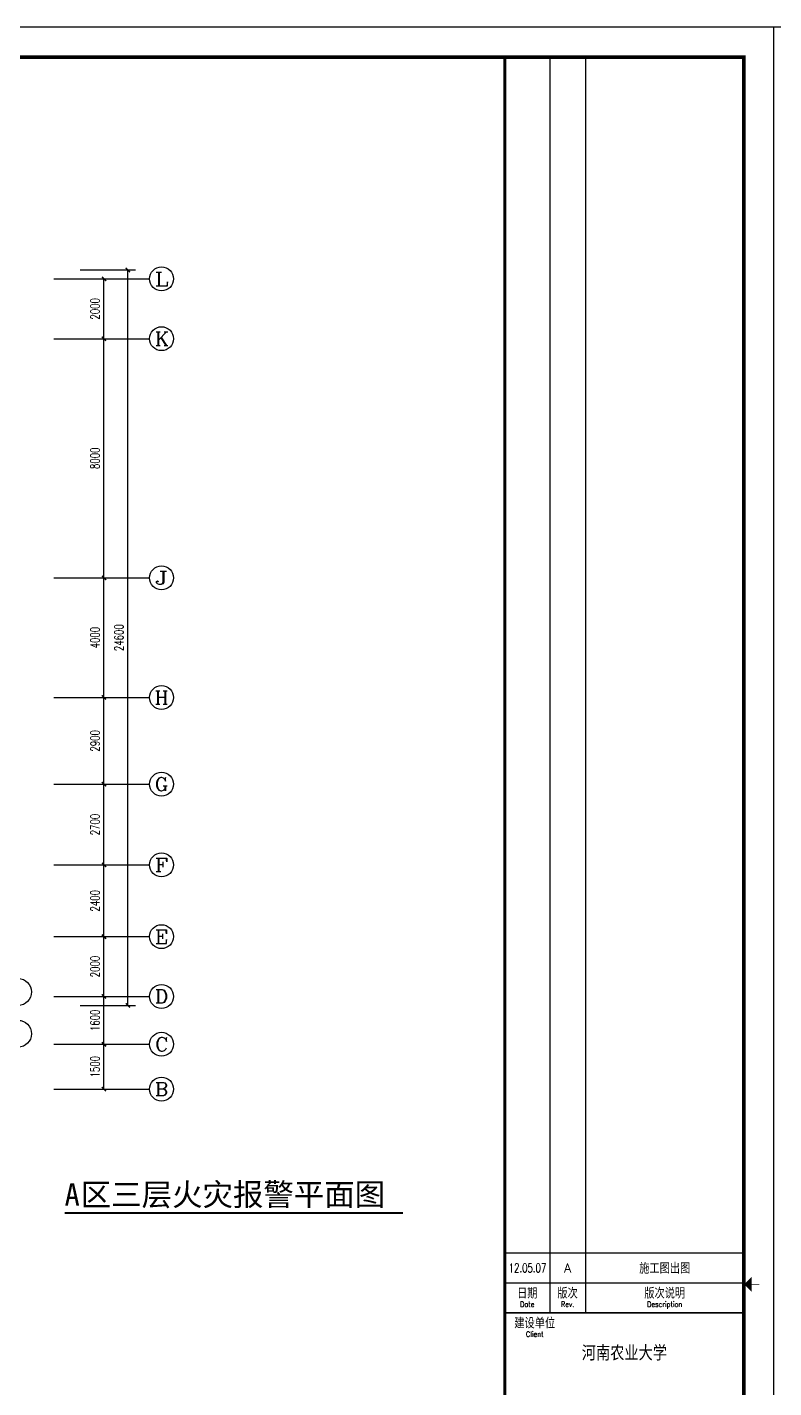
# Model space of a CAD drawing. Extents: x 190999 to 918899, y -200814 to 215286.
# Drawn here: x 284916 to 309899, y 26277 to 71786 of the extents above; entities that cross this region are included whole.
import ezdxf
from ezdxf.enums import TextEntityAlignment as Align

# ---------------------------------------------------------------- set-up
doc = ezdxf.new("R2010")
doc.units = 0
doc.header["$LTSCALE"] = 1000
doc.header["$MEASUREMENT"] = 0
doc.layers.get('Defpoints').update_dxf_attribs({"color": 1})
for name, color, linetype in [('A-外包装修', 250, 'Continuous'), ('AXIS', 3, 'Continuous'), ('AXIS_TEXT', 7, 'Continuous'), ('DIM_SYMB', 3, 'Continuous'), ('PUB_TEXT', 7, 'Continuous'), ('图框', 189, 'Continuous')]:
    doc.layers.add(name, color=color, linetype=linetype)
doc.styles.add('_TCH_AXIS', font='COMPLEX', dxfattribs={"bigfont": 'GBCBIG'})
doc.styles.add('COMPLEX', font='COMPLEX')
doc.styles.add('DIM_FONT', font='SIMPLEX', dxfattribs={"width": 0.7, "bigfont": 'GBCBIG'})
doc.styles.add('HT', font='simhei.ttf')
doc.styles.add('TKZ1_tjhts.shx', font='tjromant.shx', dxfattribs={"bigfont": 'tjhts.shx'})
doc.styles.add('TKZ2_tjkts.shx', font='tjromant.shx', dxfattribs={"bigfont": 'tjkts.shx'})
doc.dimstyles.new('DIMN', dxfattribs={"dimtxt": 300, "dimasz": 100, "dimexe": 250, "dimexo": 300, "dimgap": 150, "dimtad": 1, "dimdec": 0, "dimzin": 0, "dimdsep": 46, "dimtxsty": 'DIM_FONT', "dimblk": 'ARCHTICK', "dimcen": 0.09, "dimclrt": 7, "dimazin": 2, "dimtfac": 1, "dimtdec": 0, "dimtix": 1, "dimtmove": 2, "dimatfit": 3, "dimfxl": 0, "dimtolj": 1, "dimtzin": 0, "dimarcsym": 0})

# ---------------------------------------------------------------- blocks, each defined once
blk = doc.blocks.new('TJAD_TK_A0')
at = {"layer": '图框'}
for p, q in [((2162, 399.3), (973, 399.3)), ((973, -441.7), (973, 399.3)), ((2162, -441.7), (2162, 399.3)), ((2087, 389.3), (2087, -30.7)), ((2099, 389.3), (2099, -30.7)), ((2072, -10.7), (2152, -10.7)), ((2072, -20.7), (2152, -20.7)), ((2072, -30.7), (2152, -30.7))]:
    blk.add_line(p, q, dxfattribs=at)
at = {"layer": '图框', "const_width": 1.2}
blk.add_lwpolyline([(2152, -431.7), (2152, 389.3), (998, 389.3), (998, -431.7)], close=True, dxfattribs=at)
at = {"layer": '图框'}
for points, const_width in [([(2072, 389.3), (2072, -431.7)], 1), ([(2154.61, -21.2), (2157.11, -21.2)], 0.3), ([(2072, -30.7), (2152, -30.7)], 0.6)]:
    blk.add_lwpolyline(points, dxfattribs=dict(at, const_width=const_width))
blk.add_solid([(2154.61, -23.7), (2154.61, -18.7), (2152.11, -21.2)], dxfattribs=at)
at = {"layer": '图框', "color": 3, "style": 'TKZ1_tjhts.shx'}
for s, height, p in [('施工图出图', 3.6, (2125.5, -15.83)), ('A', 3, (2093, -15.7)), ('河南农业大学', 5, (2112, -44.2))]:
    blk.add_text(s, height=height, dxfattribs=at).set_placement(p, align=Align.MIDDLE_CENTER)
at = {"layer": '图框', "color": 3, "style": 'TKZ1_tjhts.shx', "width": 0.7}
blk.add_text('12.05.07', height=3, dxfattribs=at).set_placement((2079.58, -15.7), align=Align.MIDDLE_CENTER)
at = {"layer": '图框', "style": 'TKZ2_tjkts.shx'}
for s, p in [('日期', (2079.5, -24.16)), ('版次', (2093, -24.16)), ('版次说明', (2125.5, -24.16)), ('建设单位', (2082, -34.16))]:
    blk.add_text(s, height=3.6, dxfattribs=at).set_placement(p, align=Align.MIDDLE_CENTER)
at = {"layer": '图框', "style": 'TKZ2_tjkts.shx', "width": 0.8}
for s, p in [('Date', (2079.5, -27.86)), ('Rev.', (2093, -27.86)), ('Description', (2125.5, -27.86)), ('Client', (2082, -37.86))]:
    blk.add_text(s, height=1.8, dxfattribs=at).set_placement(p, align=Align.MIDDLE_CENTER)
blk = doc.blocks.new('_ArchTick')
at = {"const_width": 0.5}
blk.add_lwpolyline([(-0.7, -0.7), (0.7, 0.7)], dxfattribs=at)
blk = doc.blocks.new('*D949')
at = {"layer": 'AXIS', "color": 0, "lineweight": -2}
for p, q in [((286690, 63367), (287735, 63367)), ((287485, 61367), (287485, 63367)), ((286690, 61367), (287735, 61367))]:
    blk.add_line(p, q, dxfattribs=at)
at = {"layer": 'Defpoints', "color": 0}
for p in [(286390, 63367), (287485, 63367), (286390, 61367)]:
    blk.add_point(p, dxfattribs=at)
at = {"layer": 'AXIS', "color": 0, "lineweight": -2, "xscale": 100, "yscale": 100, "zscale": 100}
for p, rotation in [((287485, 63367), 90), ((287485, 61367), 270)]:
    blk.add_blockref('_ArchTick', p, dxfattribs=dict(at, rotation=rotation))
at = {"layer": 'AXIS', "color": 7, "insert": (287185, 62367), "char_height": 300, "attachment_point": 5, "rotation": 90, "style": 'DIM_FONT'}
blk.add_mtext('\\A1;2000', dxfattribs=at)
blk = doc.blocks.new('*D950')
at = {"layer": 'AXIS', "color": 0, "lineweight": -2}
for p, q in [((286690, 61367), (287735, 61367)), ((287485, 53367), (287485, 61367)), ((286690, 53367), (287735, 53367))]:
    blk.add_line(p, q, dxfattribs=at)
at = {"layer": 'Defpoints', "color": 0}
for p in [(286390, 61367), (287485, 61367), (286390, 53367)]:
    blk.add_point(p, dxfattribs=at)
at = {"layer": 'AXIS', "color": 0, "lineweight": -2, "xscale": 100, "yscale": 100, "zscale": 100}
for p, rotation in [((287485, 61367), 90), ((287485, 53367), 270)]:
    blk.add_blockref('_ArchTick', p, dxfattribs=dict(at, rotation=rotation))
at = {"layer": 'AXIS', "color": 7, "insert": (287185, 57367), "char_height": 300, "attachment_point": 5, "rotation": 90, "style": 'DIM_FONT'}
blk.add_mtext('\\A1;8000', dxfattribs=at)
blk = doc.blocks.new('*D951')
at = {"layer": 'AXIS', "color": 0, "lineweight": -2}
for p, q in [((286690, 53367), (287735, 53367)), ((287485, 49367), (287485, 53367)), ((286690, 49367), (287735, 49367))]:
    blk.add_line(p, q, dxfattribs=at)
at = {"layer": 'Defpoints', "color": 0}
for p in [(286390, 53367), (287485, 53367), (286390, 49367)]:
    blk.add_point(p, dxfattribs=at)
at = {"layer": 'AXIS', "color": 0, "lineweight": -2, "xscale": 100, "yscale": 100, "zscale": 100}
for p, rotation in [((287485, 53367), 90), ((287485, 49367), 270)]:
    blk.add_blockref('_ArchTick', p, dxfattribs=dict(at, rotation=rotation))
at = {"layer": 'AXIS', "color": 7, "insert": (287185, 51367), "char_height": 300, "attachment_point": 5, "rotation": 90, "style": 'DIM_FONT'}
blk.add_mtext('\\A1;4000', dxfattribs=at)
blk = doc.blocks.new('*D952')
at = {"layer": 'AXIS', "color": 0, "lineweight": -2}
for p, q in [((286690, 49367), (287735, 49367)), ((287485, 46467), (287485, 49367)), ((286690, 46467), (287735, 46467))]:
    blk.add_line(p, q, dxfattribs=at)
at = {"layer": 'Defpoints', "color": 0}
for p in [(286390, 49367), (287485, 49367), (286390, 46467)]:
    blk.add_point(p, dxfattribs=at)
at = {"layer": 'AXIS', "color": 0, "lineweight": -2, "xscale": 100, "yscale": 100, "zscale": 100}
for p, rotation in [((287485, 49367), 90), ((287485, 46467), 270)]:
    blk.add_blockref('_ArchTick', p, dxfattribs=dict(at, rotation=rotation))
at = {"layer": 'AXIS', "color": 7, "insert": (287185, 47917), "char_height": 300, "attachment_point": 5, "rotation": 90, "style": 'DIM_FONT'}
blk.add_mtext('\\A1;2900', dxfattribs=at)
blk = doc.blocks.new('*D953')
at = {"layer": 'AXIS', "color": 0, "lineweight": -2}
for p, q in [((286690, 46467), (287735, 46467)), ((287485, 43767), (287485, 46467)), ((286690, 43767), (287735, 43767))]:
    blk.add_line(p, q, dxfattribs=at)
at = {"layer": 'Defpoints', "color": 0}
for p in [(286390, 46467), (287485, 46467), (286390, 43767)]:
    blk.add_point(p, dxfattribs=at)
at = {"layer": 'AXIS', "color": 0, "lineweight": -2, "xscale": 100, "yscale": 100, "zscale": 100}
for p, rotation in [((287485, 46467), 90), ((287485, 43767), 270)]:
    blk.add_blockref('_ArchTick', p, dxfattribs=dict(at, rotation=rotation))
at = {"layer": 'AXIS', "color": 7, "insert": (287185, 45117), "char_height": 300, "attachment_point": 5, "rotation": 90, "style": 'DIM_FONT'}
blk.add_mtext('\\A1;2700', dxfattribs=at)
blk = doc.blocks.new('*D954')
at = {"layer": 'AXIS', "color": 0, "lineweight": -2}
for p, q in [((286690, 43767), (287735, 43767)), ((287485, 41367), (287485, 43767)), ((286690, 41367), (287735, 41367))]:
    blk.add_line(p, q, dxfattribs=at)
at = {"layer": 'Defpoints', "color": 0}
for p in [(286390, 43767), (287485, 43767), (286390, 41367)]:
    blk.add_point(p, dxfattribs=at)
at = {"layer": 'AXIS', "color": 0, "lineweight": -2, "xscale": 100, "yscale": 100, "zscale": 100}
for p, rotation in [((287485, 43767), 90), ((287485, 41367), 270)]:
    blk.add_blockref('_ArchTick', p, dxfattribs=dict(at, rotation=rotation))
at = {"layer": 'AXIS', "color": 7, "insert": (287185, 42567), "char_height": 300, "attachment_point": 5, "rotation": 90, "style": 'DIM_FONT'}
blk.add_mtext('\\A1;2400', dxfattribs=at)
blk = doc.blocks.new('*D955')
at = {"layer": 'AXIS', "color": 0, "lineweight": -2}
for p, q in [((286690, 41367), (287735, 41367)), ((287485, 39367), (287485, 41367)), ((286690, 39367), (287735, 39367))]:
    blk.add_line(p, q, dxfattribs=at)
at = {"layer": 'Defpoints', "color": 0}
for p in [(286390, 41367), (287485, 41367), (286390, 39367)]:
    blk.add_point(p, dxfattribs=at)
at = {"layer": 'AXIS', "color": 0, "lineweight": -2, "xscale": 100, "yscale": 100, "zscale": 100}
for p, rotation in [((287485, 41367), 90), ((287485, 39367), 270)]:
    blk.add_blockref('_ArchTick', p, dxfattribs=dict(at, rotation=rotation))
at = {"layer": 'AXIS', "color": 7, "insert": (287185, 40367), "char_height": 300, "attachment_point": 5, "rotation": 90, "style": 'DIM_FONT'}
blk.add_mtext('\\A1;2000', dxfattribs=at)
blk = doc.blocks.new('*D956')
at = {"layer": 'AXIS', "color": 0, "lineweight": -2}
for p, q in [((286690, 39367), (287735, 39367)), ((287485, 37767), (287485, 39367)), ((286690, 37767), (287735, 37767))]:
    blk.add_line(p, q, dxfattribs=at)
at = {"layer": 'Defpoints', "color": 0}
for p in [(286390, 39367), (287485, 39367), (286390, 37767)]:
    blk.add_point(p, dxfattribs=at)
at = {"layer": 'AXIS', "color": 0, "lineweight": -2, "xscale": 100, "yscale": 100, "zscale": 100}
for p, rotation in [((287485, 39367), 90), ((287485, 37767), 270)]:
    blk.add_blockref('_ArchTick', p, dxfattribs=dict(at, rotation=rotation))
at = {"layer": 'AXIS', "color": 7, "insert": (287185, 38567), "char_height": 300, "attachment_point": 5, "rotation": 90, "style": 'DIM_FONT'}
blk.add_mtext('\\A1;1600', dxfattribs=at)
blk = doc.blocks.new('*D957')
at = {"layer": 'AXIS', "color": 0, "lineweight": -2}
for p, q in [((286690, 37767), (287735, 37767)), ((287485, 36267), (287485, 37767)), ((286690, 36267), (287735, 36267))]:
    blk.add_line(p, q, dxfattribs=at)
at = {"layer": 'Defpoints', "color": 0}
for p in [(286390, 37767), (287485, 37767), (286390, 36267)]:
    blk.add_point(p, dxfattribs=at)
at = {"layer": 'AXIS', "color": 0, "lineweight": -2, "xscale": 100, "yscale": 100, "zscale": 100}
for p, rotation in [((287485, 37767), 90), ((287485, 36267), 270)]:
    blk.add_blockref('_ArchTick', p, dxfattribs=dict(at, rotation=rotation))
at = {"layer": 'AXIS', "color": 7, "insert": (287185, 37017), "char_height": 300, "attachment_point": 5, "rotation": 90, "style": 'DIM_FONT'}
blk.add_mtext('\\A1;1500', dxfattribs=at)
blk = doc.blocks.new('*D958')
at = {"layer": 'AXIS', "color": 0, "lineweight": -2}
for p, q in [((286690, 63667), (288535, 63667)), ((288285, 39067), (288285, 63667)), ((286690, 39067), (288535, 39067))]:
    blk.add_line(p, q, dxfattribs=at)
at = {"layer": 'Defpoints', "color": 0}
for p in [(286390, 63667), (288285, 63667), (286390, 39067)]:
    blk.add_point(p, dxfattribs=at)
at = {"layer": 'AXIS', "color": 0, "lineweight": -2, "xscale": 100, "yscale": 100, "zscale": 100}
for p, rotation in [((288285, 63667), 90), ((288285, 39067), 270)]:
    blk.add_blockref('_ArchTick', p, dxfattribs=dict(at, rotation=rotation))
at = {"layer": 'AXIS', "color": 7, "insert": (287985, 51367), "char_height": 300, "attachment_point": 5, "rotation": 90, "style": 'DIM_FONT'}
blk.add_mtext('\\A1;24600', dxfattribs=at)
blk = doc.blocks.new('_AXISO')
blk.add_circle((0, 0), 0.5)
at = {"layer": 'AXIS_TEXT', "style": 'COMPLEX', "width": 1.041667}
blk.add_attdef('A', text='', height=0.56, dxfattribs=at).set_placement((-0.25, -0.28), (0.25, -0.28), align=Align.FIT)

msp = doc.modelspace()

# ---------------------------------------------------------------- linework, layer by layer
at = {"layer": 'A-外包装修'}
for centre in [(284611.6, 39517.4), (284611.6, 38117.4)]:
    msp.add_circle(centre, 450, dxfattribs=at)
at = {"layer": 'AXIS'}
for p, q in [((285811.6, 63367.4), (289011.6, 63367.4)), ((285811.6, 61367.4), (289011.6, 61367.4)), ((285811.6, 53367.4), (289011.6, 53367.4)), ((285811.6, 49367.4), (289011.6, 49367.4)), ((285811.6, 46467.4), (289011.6, 46467.4)), ((285811.6, 43767.4), (289011.6, 43767.4)), ((285811.6, 41367.4), (289011.6, 41367.4)), ((285811.6, 39367.4), (289011.6, 39367.4)), ((285811.6, 37767.4), (289011.6, 37767.4)), ((285811.6, 36267.4), (289011.6, 36267.4))]:
    msp.add_line(p, q, dxfattribs=at)
at = {"layer": 'DIM_SYMB', "const_width": 70}
msp.add_lwpolyline([(286166.5, 32119.4), (297493, 32119.4)], dxfattribs=at)

# ---------------------------------------------------------------- block references
at = {"layer": 'AXIS'}
ref = msp.add_blockref('_AXISO', (289411.6, 63367.4), dxfattribs=dict(at, xscale=800, yscale=800, zscale=800))
ref.add_attrib('A', 'L', dxfattribs={"layer": 'AXIS_TEXT', "height": 452.5, "style": '_TCH_AXIS', "width": 1.4}).set_placement((289185.4, 63141.1), (289637.9, 63141.1), align=Align.FIT)
ref = msp.add_blockref('_AXISO', (289411.6, 61367.4), dxfattribs=dict(at, xscale=800, yscale=800, zscale=800))
ref.add_attrib('A', 'K', dxfattribs={"layer": 'AXIS_TEXT', "height": 452.5, "style": '_TCH_AXIS', "width": 1.105263}).set_placement((289185.4, 61141.1), (289637.9, 61141.1), align=Align.FIT)
ref = msp.add_blockref('_AXISO', (289411.6, 53367.4), dxfattribs=dict(at, xscale=800, yscale=800, zscale=800))
ref.add_attrib('A', 'J', dxfattribs={"layer": 'AXIS_TEXT', "height": 452.5, "style": '_TCH_AXIS', "width": 1.909091}).set_placement((289185.4, 53141.1), (289637.9, 53141.1), align=Align.FIT)
ref = msp.add_blockref('_AXISO', (289411.6, 49367.4), dxfattribs=dict(at, xscale=800, yscale=800, zscale=800))
ref.add_attrib('A', 'H', dxfattribs={"layer": 'AXIS_TEXT', "height": 452.5, "style": '_TCH_AXIS', "width": 1.05}).set_placement((289185.4, 49141.1), (289637.9, 49141.1), align=Align.FIT)
ref = msp.add_blockref('_AXISO', (289411.6, 46467.4), dxfattribs=dict(at, xscale=800, yscale=800, zscale=800))
ref.add_attrib('A', 'G', dxfattribs={"layer": 'AXIS_TEXT', "height": 452.5, "style": '_TCH_AXIS', "width": 1.166667}).set_placement((289185.4, 46241.1), (289637.9, 46241.1), align=Align.FIT)
ref = msp.add_blockref('_AXISO', (289411.6, 43767.4), dxfattribs=dict(at, xscale=800, yscale=800, zscale=800))
ref.add_attrib('A', 'F', dxfattribs={"layer": 'AXIS_TEXT', "height": 452.5, "style": '_TCH_AXIS', "width": 1.3125}).set_placement((289185.4, 43541.1), (289637.9, 43541.1), align=Align.FIT)
ref = msp.add_blockref('_AXISO', (289411.6, 41367.4), dxfattribs=dict(at, xscale=800, yscale=800, zscale=800))
ref.add_attrib('A', 'E', dxfattribs={"layer": 'AXIS_TEXT', "height": 452.5, "style": '_TCH_AXIS', "width": 1.3125}).set_placement((289185.4, 41141.1), (289637.9, 41141.1), align=Align.FIT)
ref = msp.add_blockref('_AXISO', (289411.6, 39367.4), dxfattribs=dict(at, xscale=800, yscale=800, zscale=800))
ref.add_attrib('A', 'D', dxfattribs={"layer": 'AXIS_TEXT', "height": 452.5, "style": '_TCH_AXIS', "width": 1.235294}).set_placement((289185.4, 39141.1), (289637.9, 39141.1), align=Align.FIT)
ref = msp.add_blockref('_AXISO', (289411.6, 37767.4), dxfattribs=dict(at, xscale=800, yscale=800, zscale=800))
ref.add_attrib('A', 'C', dxfattribs={"layer": 'AXIS_TEXT', "height": 452.5, "style": '_TCH_AXIS', "width": 1.4}).set_placement((289185.4, 37541.1), (289637.9, 37541.1), align=Align.FIT)
ref = msp.add_blockref('_AXISO', (289411.6, 36267.4), dxfattribs=dict(at, xscale=800, yscale=800, zscale=800))
ref.add_attrib('A', 'B', dxfattribs={"layer": 'AXIS_TEXT', "height": 452.5, "style": '_TCH_AXIS', "width": 1.235294}).set_placement((289185.4, 36041.1), (289637.9, 36041.1), align=Align.FIT)
at = {"layer": '图框', "xscale": 100, "yscale": 100, "zscale": 100}
for p in [(93698.6, 31856.8), (212598.6, 31856.8)]:
    msp.add_blockref('TJAD_TK_A0', p, dxfattribs=at)

# ---------------------------------------------------------------- texts
at = {"layer": 'PUB_TEXT', "style": 'HT'}
for s, height, p in [('区三层火灾报警平面图', 746.84, (286706.6, 32369.1)), ('A', 746.8, (286166.5, 32369.1))]:
    msp.add_text(s, height=height, dxfattribs=at).set_placement(p)

# ---------------------------------------------------------------- dimensions: what is measured, and where the dimension line sits
at = {"layer": 'AXIS'}
for p1, p2, distance, picture, middle in [((286390.1, 39067.4), (286390.1, 63667.4), -1894.4, '*D958', (287984.6, 51367.4)), ((286390.1, 61367.4), (286390.1, 63367.4), -1094.4, '*D949', (287184.6, 62367.4)), ((286390.1, 53367.4), (286390.1, 61367.4), -1094.4, '*D950', (287184.6, 57367.4)), ((286390.1, 49367.4), (286390.1, 53367.4), -1094.4, '*D951', (287184.6, 51367.4)), ((286390.1, 46467.4), (286390.1, 49367.4), -1094.4, '*D952', (287184.6, 47917.4)), ((286390.1, 43767.4), (286390.1, 46467.4), -1094.4, '*D953', (287184.6, 45117.4)), ((286390.1, 41367.4), (286390.1, 43767.4), -1094.4, '*D954', (287184.6, 42567.4)), ((286390.1, 39367.4), (286390.1, 41367.4), -1094.4, '*D955', (287184.6, 40367.4)), ((286390.1, 37767.4), (286390.1, 39367.4), -1094.4, '*D956', (287184.6, 38567.4)), ((286390.1, 36267.4), (286390.1, 37767.4), -1094.4, '*D957', (287184.6, 37017.4))]:
    dim = msp.add_aligned_dim(p1=p1, p2=p2, distance=distance, dimstyle='DIMN', dxfattribs=at)
    dim.commit()
    dim.dimension.update_dxf_attribs({"geometry": picture, "text_midpoint": middle})

doc.saveas('drawing.dxf')
